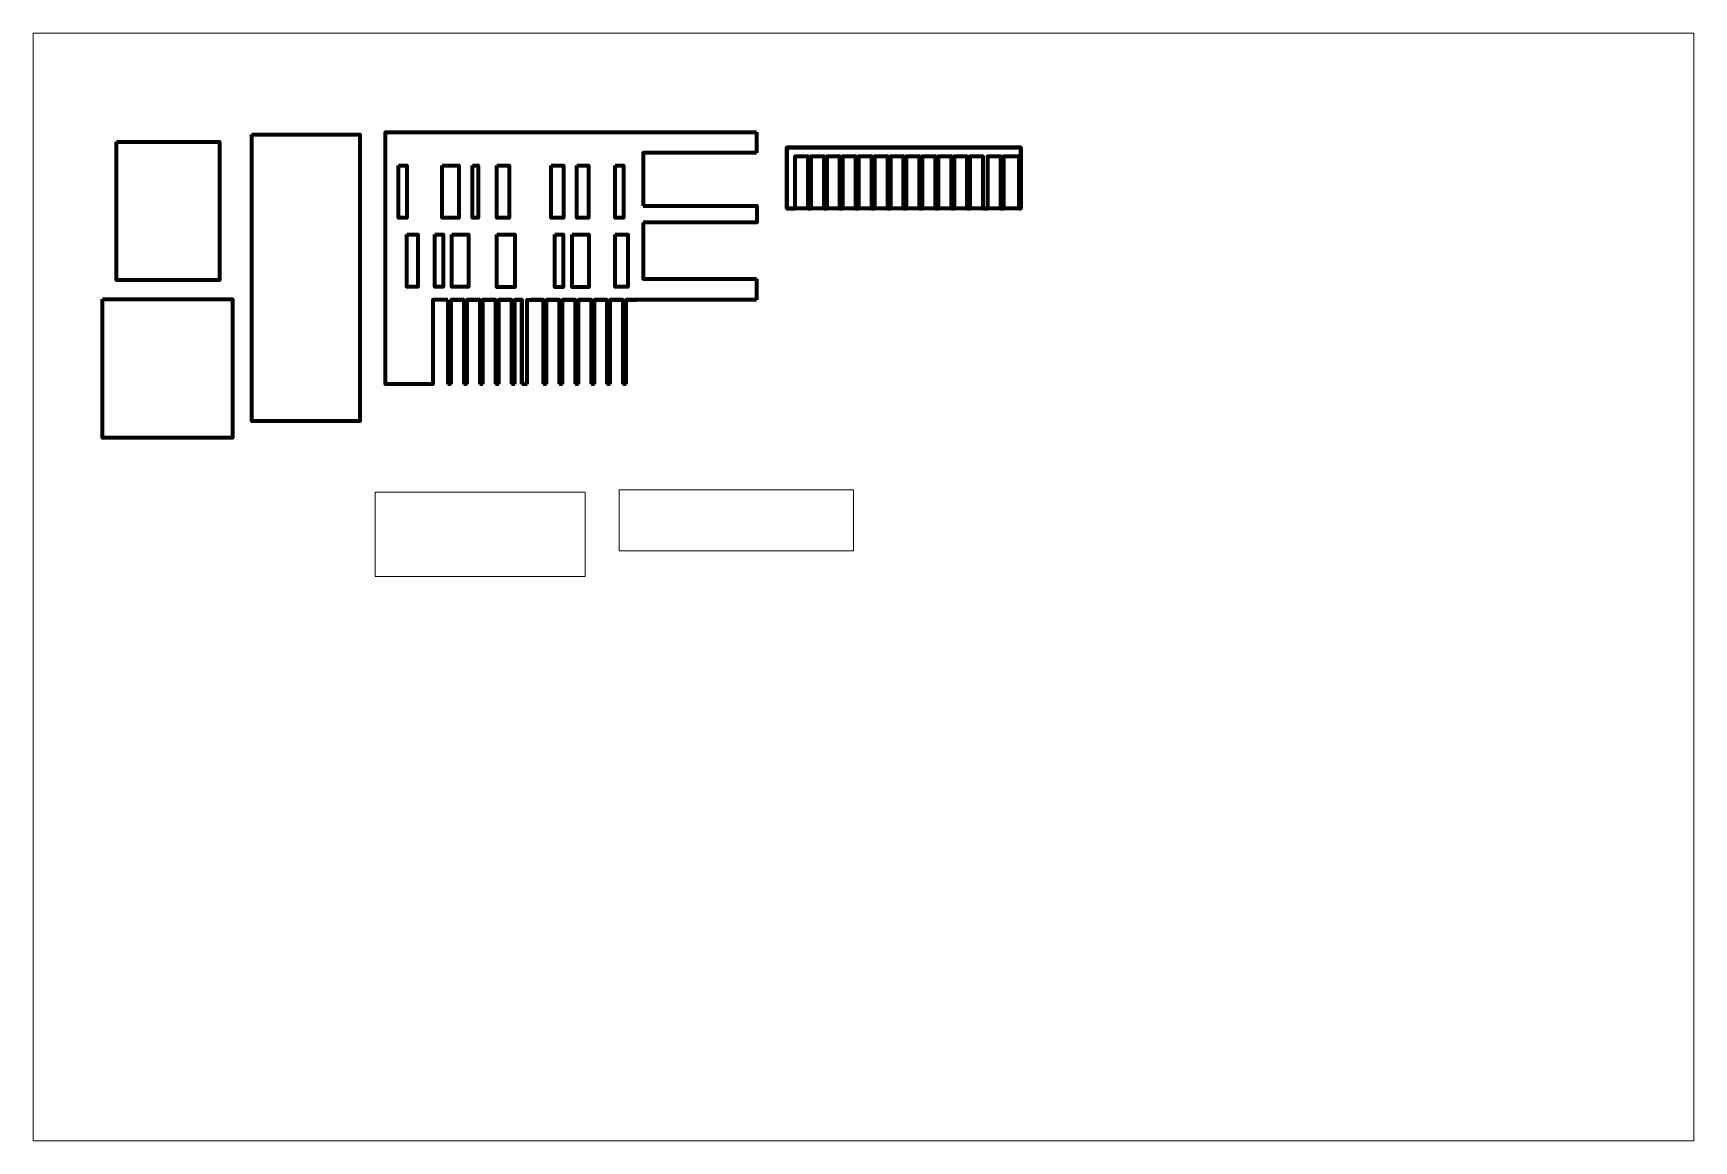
# Model space of a CAD drawing. Header units: millimetres. Extents: x -1456357 to -1336357, y -90052 to -10052.
import ezdxf

# ---------------------------------------------------------------- set-up
doc = ezdxf.new("R2010")
doc.units = ezdxf.units.MM
doc.header["$MEASUREMENT"] = 0
doc.layers.add('2-strazi_3_Pen_No__145', color=22, linetype='Continuous', lineweight=200, true_color=0xc42824)
doc.layers.add('2-strazi_3_Pen_No__21', color=7, linetype='Continuous', lineweight=13)

msp = doc.modelspace()

# ---------------------------------------------------------------- linework, layer by layer
at = {"layer": '2-strazi_3_Pen_No__145', "linetype": 'Continuous', "flags": 128}
for points in [[(-1450340, -17891), (-1442900, -17891), (-1442900, -27891), (-1450340, -27891)], [(-1440563, -17365), (-1432743, -17365), (-1432743, -38065), (-1440563, -38065)], [(-1384989, -18300), (-1384989, -22711), (-1401908, -22711), (-1401908, -18300)], [(-1429951, -19600), (-1429351, -19600), (-1429351, -23376), (-1429951, -23376)], [(-1426806, -19600), (-1425606, -19600), (-1425606, -23376), (-1426806, -23376)], [(-1424606, -19600), (-1424206, -19600), (-1424206, -23376), (-1424606, -23376)], [(-1422856, -19600), (-1421956, -19600), (-1421956, -23376), (-1422856, -23376)], [(-1418936, -19600), (-1418036, -19600), (-1418036, -23376), (-1418936, -23376)], [(-1417081, -19600), (-1416231, -19600), (-1416231, -23376), (-1417081, -23376)], [(-1414295, -19600), (-1413695, -19600), (-1413695, -23376), (-1414295, -23376)], [(-1429361, -24598), (-1428561, -24598), (-1428561, -28375), (-1429361, -28375)], [(-1427329, -24598), (-1426729, -24598), (-1426729, -28375), (-1427329, -28375)], [(-1426110, -24598), (-1424910, -24598), (-1424910, -28375), (-1426110, -28375)], [(-1422856, -24598), (-1421556, -24598), (-1421556, -28402), (-1422856, -28402)], [(-1418656, -24598), (-1418056, -24598), (-1418056, -28398), (-1418656, -28398)], [(-1417406, -24598), (-1416206, -24598), (-1416206, -28398), (-1417406, -28398)], [(-1414295, -24598), (-1413395, -24598), (-1413395, -28375), (-1414295, -28375)], [(-1451353, -29270), (-1441953, -29270), (-1441953, -39270), (-1451353, -39270)]]:
    msp.add_lwpolyline(points, close=True, dxfattribs=at)
for points in [[(-1426394, -29298), (-1427485, -29298), (-1427485, -35398), (-1430911, -35398), (-1430911, -17198), (-1404091, -17198)], [(-1404091, -17198), (-1404091, -18698)], [(-1404091, -18698), (-1412290, -18698), (-1412290, -22512)], [(-1385141, -22711), (-1384989, -22711), (-1384989, -18300), (-1401908, -18300), (-1401908, -22711), (-1401291, -22711)], [(-1401291, -22711), (-1401291, -18931), (-1400381, -18931), (-1400381, -22711)], [(-1400141, -22711), (-1400141, -18931), (-1399231, -18931), (-1399231, -22711)], [(-1398991, -22711), (-1398991, -18931), (-1398081, -18931), (-1398081, -22711)], [(-1397841, -22711), (-1397841, -18931), (-1396931, -18931), (-1396931, -22711)], [(-1396691, -22711), (-1396691, -18931), (-1395781, -18931), (-1395781, -22711)], [(-1395541, -22711), (-1395541, -18931), (-1394631, -18931), (-1394631, -22711)], [(-1394391, -22711), (-1394391, -18931), (-1393481, -18931), (-1393481, -22711)], [(-1393241, -22711), (-1393241, -18931), (-1392331, -18931), (-1392331, -22711)], [(-1392091, -22711), (-1392091, -18931), (-1391181, -18931), (-1391181, -22711)], [(-1390941, -22711), (-1390941, -18931), (-1390031, -18931), (-1390031, -22711)], [(-1389791, -22711), (-1389791, -18931), (-1388881, -18931), (-1388881, -22711)], [(-1388641, -22711), (-1388641, -18931), (-1387731, -18931), (-1387731, -22711)], [(-1387371, -22711), (-1387371, -18931), (-1386461, -18931), (-1386461, -22711)], [(-1386221, -22711), (-1386221, -18931), (-1385141, -18931), (-1385141, -22711)], [(-1412290, -22512), (-1404059, -22512), (-1404059, -23712), (-1412290, -23712)], [(-1400381, -22711), (-1400141, -22711)], [(-1399231, -22711), (-1398991, -22711)], [(-1398081, -22711), (-1397841, -22711)], [(-1396931, -22711), (-1396691, -22711)], [(-1395781, -22711), (-1395541, -22711)], [(-1394631, -22711), (-1394391, -22711)], [(-1393481, -22711), (-1393241, -22711)], [(-1392331, -22711), (-1392091, -22711)], [(-1391181, -22711), (-1390941, -22711)], [(-1390031, -22711), (-1389791, -22711)], [(-1388881, -22711), (-1388641, -22711)], [(-1387731, -22711), (-1387371, -22711)], [(-1386461, -22711), (-1386221, -22711)], [(-1412290, -23712), (-1412290, -27798), (-1404091, -27798)], [(-1404059, -23412), (-1404059, -23712)], [(-1404091, -27798), (-1404091, -29298)], [(-1426394, -29298), (-1426394, -35398)], [(-1426154, -35398), (-1426154, -29298), (-1425244, -29298), (-1425244, -35397)], [(-1425244, -29298), (-1426154, -29298)], [(-1425004, -35397), (-1425004, -29298), (-1424094, -29298), (-1424094, -35397)], [(-1424094, -29298), (-1425004, -29298)], [(-1423854, -35397), (-1423854, -29298), (-1422944, -29298), (-1422944, -35396)], [(-1422944, -29298), (-1423854, -29298)], [(-1422704, -35396), (-1422704, -29298), (-1421794, -29298), (-1421794, -35396)], [(-1421794, -29298), (-1422704, -29298)], [(-1421554, -35396), (-1421554, -29298), (-1421056, -29298), (-1421056, -35395)], [(-1421056, -35395), (-1421056, -29298), (-1421554, -29298)], [(-1420656, -35393), (-1420656, -29298), (-1419494, -29298), (-1419494, -35395)], [(-1419494, -29298), (-1420404, -29298)], [(-1419254, -35393), (-1419254, -29298), (-1418344, -29298), (-1418344, -35394)], [(-1418344, -29298), (-1419254, -29298)], [(-1418104, -35393), (-1418104, -29298), (-1417194, -29298), (-1417194, -35394)], [(-1417194, -29298), (-1418104, -29298)], [(-1416954, -35393), (-1416954, -29298), (-1416044, -29298), (-1416044, -35393)], [(-1416044, -29298), (-1416954, -29298)], [(-1415804, -35392), (-1415804, -29298), (-1414894, -29298), (-1414894, -35393)], [(-1414894, -29298), (-1415804, -29298)], [(-1414654, -35392), (-1414654, -29298), (-1413744, -29298), (-1413744, -35392)], [(-1413744, -29298), (-1414654, -29298)], [(-1413504, -35392), (-1413504, -29298), (-1412769, -29298)], [(-1404091, -29298), (-1413504, -29298)], [(-1426394, -35398), (-1426394, -35398)], [(-1426154, -35398), (-1426394, -35398)], [(-1425004, -35397), (-1425244, -35397)], [(-1423854, -35397), (-1424094, -35397)], [(-1422704, -35396), (-1422944, -35396)], [(-1421554, -35396), (-1421794, -35396)], [(-1420656, -35395), (-1421056, -35395)], [(-1419254, -35394), (-1419494, -35394)], [(-1418104, -35394), (-1418344, -35394)], [(-1416954, -35394), (-1417194, -35394)], [(-1415804, -35393), (-1416044, -35393)], [(-1414654, -35393), (-1414894, -35393)], [(-1413504, -35392), (-1413744, -35392)]]:
    msp.add_lwpolyline(points, dxfattribs=at)
at = {"layer": '2-strazi_3_Pen_No__21', "linetype": 'Continuous', "flags": 128}
for points in [[(-1456357, -10052), (-1336357, -10052), (-1336357, -90052), (-1456357, -90052)], [(-1416459, -43199), (-1416459, -49299), (-1431654, -49299), (-1431654, -43199)], [(-1397084, -43029), (-1397084, -47440), (-1414003, -47440), (-1414003, -43029)]]:
    msp.add_lwpolyline(points, close=True, dxfattribs=at)

doc.saveas('drawing.dxf')
